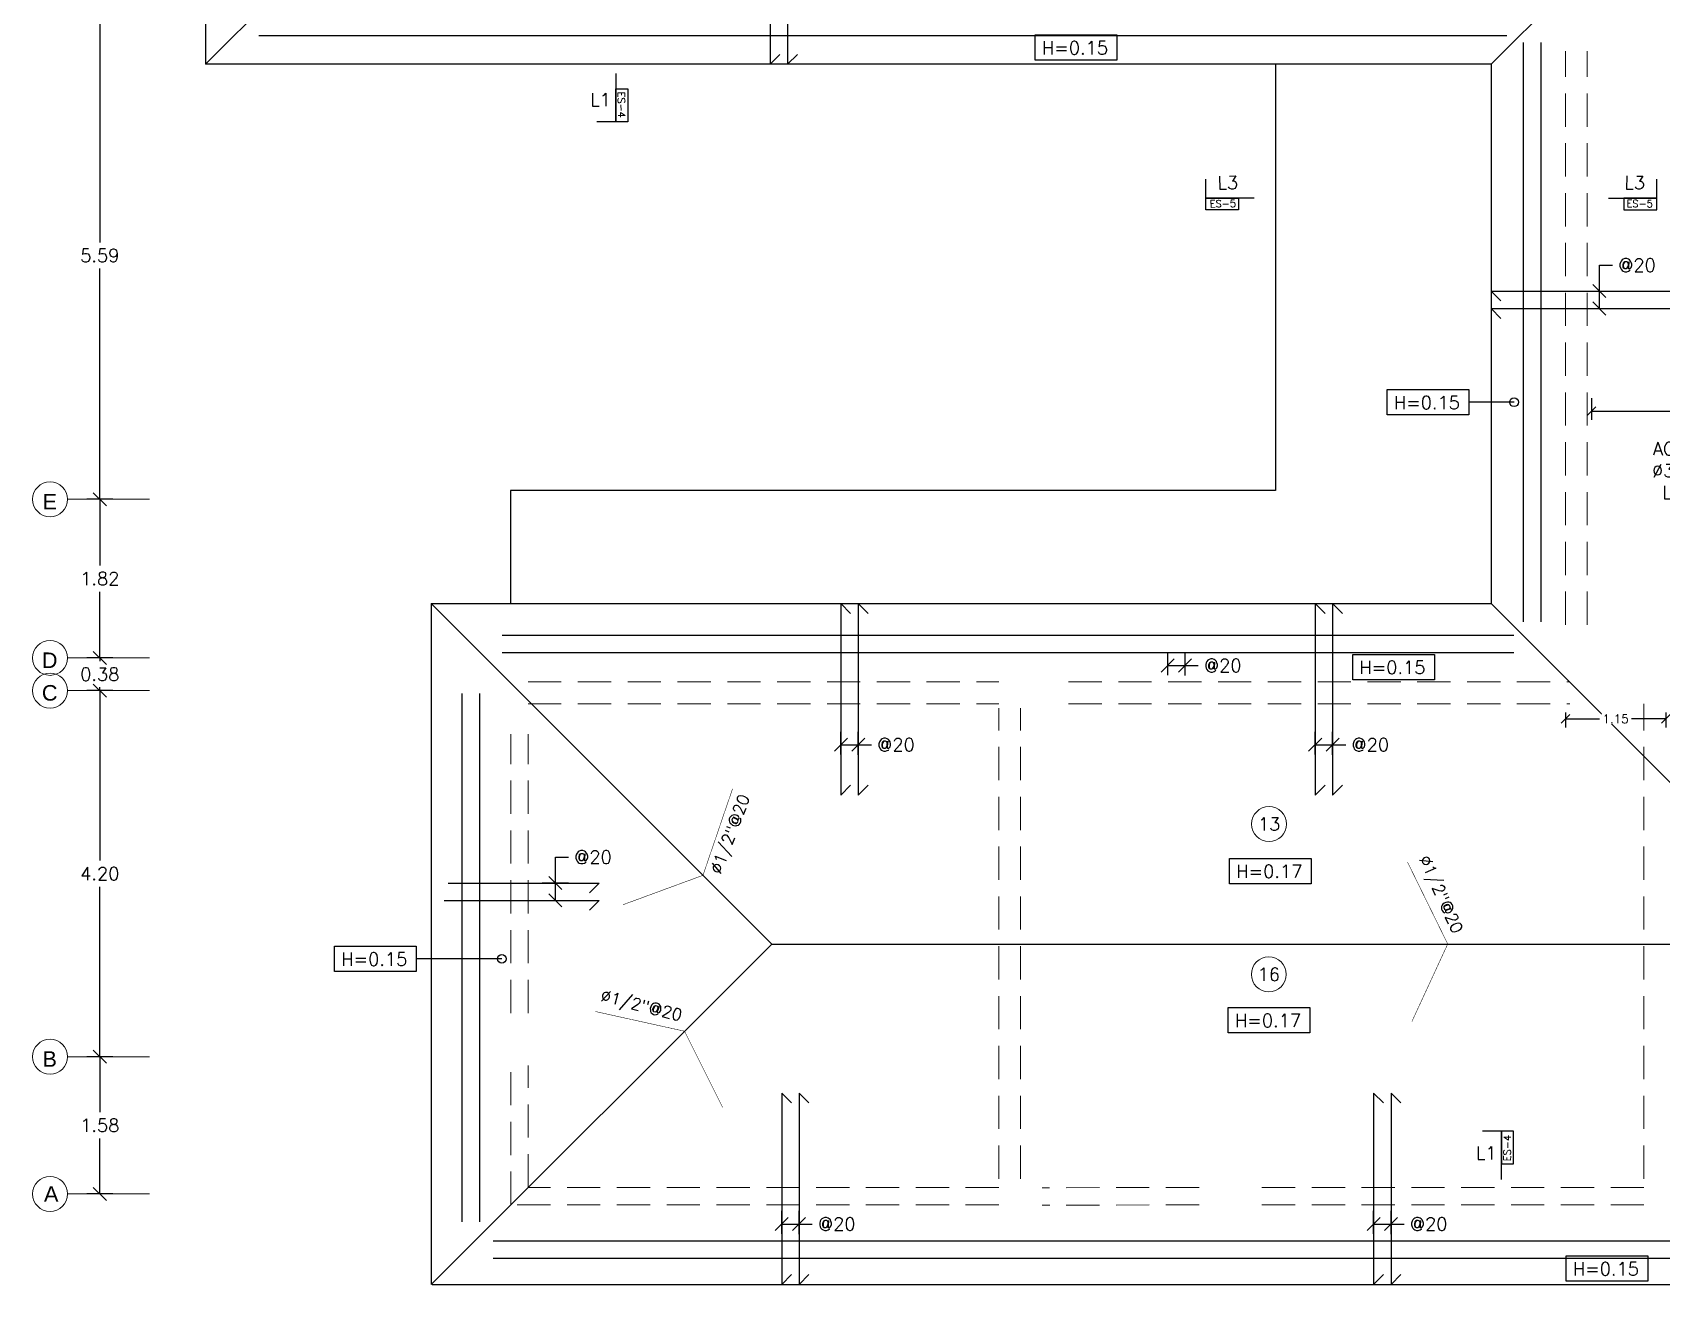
# Model space of a CAD drawing. Header units: metres. Extents: x -44 to 358, y -286 to 66.
# Drawn here: x 112.18 to 130.87, y -40.93 to -26.57 of the extents above; entities that cross this region are included whole.
import ezdxf
from ezdxf.enums import TextEntityAlignment as Align

# ---------------------------------------------------------------- set-up
doc = ezdxf.new("R2010")
doc.units = ezdxf.units.M
doc.header["$LTSCALE"] = 0.3
doc.header["$PDMODE"] = 3
doc.linetypes.add('Grid Line 1_2_', pattern=[22.225, 12.7, -3.175, 3.175, -3.175])
doc.linetypes.add('HIDDEN', pattern=[9.525, 6.35, -3.175])
for name, color, linetype, lineweight in [('0-S-GRID', 1, 'Continuous', 9), ('0-S-GRID-IDEN', 1, 'Continuous', 9), ('Columnas', 7, 'Continuous', 18), ('VIGAS', 1, 'HIDDEN', 15)]:
    doc.layers.add(name, color=color, linetype=linetype, lineweight=lineweight)
for name, color, linetype in [('ACERO', 5, 'Continuous'), ('BP', 3, 'Continuous'), ('DIMCOL', 4, 'Continuous'), ('DIMTEXTO', 4, 'Continuous'), ('REBAR', 5, 'Continuous'), ('TEXTOS', 4, 'Continuous')]:
    doc.layers.add(name, color=color, linetype=linetype)
doc.styles.add('Arial_2', font='arial.ttf', dxfattribs={"height": 0.2})
doc.styles.add('SMPLEX', font='simplex.shx')
doc.dimstyles.new('DIM-50', dxfattribs={"dimscale": 0.5, "dimtxt": 0.2, "dimasz": 0.2, "dimexe": 0.2, "dimexo": 0.2, "dimgap": 0.1, "dimtad": 0, "dimtih": 1, "dimtoh": 1, "dimzin": 0, "dimdsep": 46, "dimtxsty": 'SMPLEX', "dimblk1": 'OBLIQUE', "dimblk2": 'OBLIQUE', "dimsah": 1, "dimcen": 0.2, "dimclrd": 4, "dimclre": 4, "dimclrt": 4, "dimadec": 0, "dimazin": 0, "dimtfac": 1, "dimtmove": 0, "dimatfit": 3, "dimldrblk": 'OPEN30', "dimfxl": 0.3, "dimfxlon": 1, "dimtfill": 1, "dimtolj": 1, "dimtzin": 0, "dimarcsym": 0})
doc.dimstyles.new('DIM-75', dxfattribs={"dimscale": 0.75, "dimtxt": 0.2, "dimasz": 0.2, "dimexe": 0.2, "dimexo": 0.2, "dimgap": 0.1, "dimtad": 0, "dimtih": 1, "dimtoh": 1, "dimzin": 0, "dimdsep": 46, "dimtxsty": 'SMPLEX', "dimblk1": 'OBLIQUE', "dimblk2": 'OBLIQUE', "dimsah": 1, "dimcen": 0.2, "dimclrd": 4, "dimclre": 4, "dimclrt": 4, "dimadec": 0, "dimazin": 0, "dimtfac": 1, "dimtmove": 0, "dimatfit": 3, "dimldrblk": 'OBLIQUE', "dimfxl": 0.2, "dimfxlon": 1, "dimtfill": 1, "dimtolj": 1, "dimtzin": 0, "dimarcsym": 0})

# ---------------------------------------------------------------- blocks, each defined once
blk = doc.blocks.new('_OBLIQUE')
at = {"color": 0, "linetype": 'ByBlock'}
blk.add_line((-0.5, -0.5), (0.5, 0.5), dxfattribs=at)
blk = doc.blocks.new('*D1021')
at = {"layer": 'DEFPOINTS', "color": 0, "transparency": 16777216}
for p in [(112.955, -33.742), (113.268, -33.742), (113.268, -34.117)]:
    blk.add_point(p, dxfattribs=at)
at = {"layer": 'DIMTEXTO', "color": 4, "lineweight": -2, "transparency": 16777216}
for p, q in [((112.955, -33.742), (112.955, -33.592)), ((113.105, -33.742), (112.805, -33.742)), ((112.955, -33.742), (112.955, -33.779)), ((113.105, -34.117), (112.805, -34.117)), ((112.955, -34.117), (112.955, -34.079)), ((112.955, -34.117), (112.955, -34.267))]:
    blk.add_line(p, q, dxfattribs=at)
at = {"layer": 'DIMTEXTO', "color": 4, "lineweight": -2, "transparency": 16777216, "xscale": 0.15, "yscale": 0.15, "zscale": 0.15}
for p, rotation in [((112.955, -33.742), 270), ((112.955, -34.117), 90)]:
    blk.add_blockref('_OBLIQUE', p, dxfattribs=dict(at, rotation=rotation))
at = {"layer": 'DIMTEXTO', "color": 4, "transparency": 16777216, "insert": (112.955, -33.929), "char_height": 0.15, "attachment_point": 5, "style": 'SMPLEX', "bg_fill": 3, "box_fill_scale": 1.1, "bg_fill_color": 256, "bg_fill_true_color": 13158600, "bg_fill_transparency": 0}
blk.add_mtext('\\A1;0.38', dxfattribs=at)
blk = doc.blocks.new('*D1022')
at = {"layer": 'DEFPOINTS', "color": 0, "transparency": 16777216}
for p in [(113.268, -34.117), (112.955, -38.317), (113.268, -38.317)]:
    blk.add_point(p, dxfattribs=at)
at = {"layer": 'DIMTEXTO', "color": 4, "lineweight": -2, "transparency": 16777216}
for p, q in [((113.105, -34.117), (112.805, -34.117)), ((112.955, -34.117), (112.955, -36.067)), ((112.955, -38.317), (112.955, -36.367)), ((113.105, -38.317), (112.805, -38.317))]:
    blk.add_line(p, q, dxfattribs=at)
at = {"layer": 'DIMTEXTO', "color": 4, "lineweight": -2, "transparency": 16777216, "xscale": 0.15, "yscale": 0.15, "zscale": 0.15}
for p, rotation in [((112.955, -34.117), 90), ((112.955, -38.317), 270)]:
    blk.add_blockref('_OBLIQUE', p, dxfattribs=dict(at, rotation=rotation))
at = {"layer": 'DIMTEXTO', "color": 4, "transparency": 16777216, "insert": (112.955, -36.217), "char_height": 0.15, "attachment_point": 5, "style": 'SMPLEX', "bg_fill": 3, "box_fill_scale": 1.1, "bg_fill_color": 256, "bg_fill_true_color": 13158600, "bg_fill_transparency": 0}
blk.add_mtext('\\A1;4.20', dxfattribs=at)
blk = doc.blocks.new('*D1023')
at = {"layer": 'DEFPOINTS', "color": 0, "transparency": 16777216}
for p in [(113.268, -38.317), (112.955, -39.892), (113.268, -39.892)]:
    blk.add_point(p, dxfattribs=at)
at = {"layer": 'DIMTEXTO', "color": 4, "lineweight": -2, "transparency": 16777216}
for p, q in [((113.105, -38.317), (112.805, -38.317)), ((112.955, -38.317), (112.955, -38.954)), ((112.955, -39.892), (112.955, -39.254)), ((113.105, -39.892), (112.805, -39.892))]:
    blk.add_line(p, q, dxfattribs=at)
at = {"layer": 'DIMTEXTO', "color": 4, "lineweight": -2, "transparency": 16777216, "xscale": 0.15, "yscale": 0.15, "zscale": 0.15}
for p, rotation in [((112.955, -38.317), 90), ((112.955, -39.892), 270)]:
    blk.add_blockref('_OBLIQUE', p, dxfattribs=dict(at, rotation=rotation))
at = {"layer": 'DIMTEXTO', "color": 4, "transparency": 16777216, "insert": (112.955, -39.104), "char_height": 0.15, "attachment_point": 5, "style": 'SMPLEX', "bg_fill": 3, "box_fill_scale": 1.1, "bg_fill_color": 256, "bg_fill_true_color": 13158600, "bg_fill_transparency": 0}
blk.add_mtext('\\A1;1.58', dxfattribs=at)
blk = doc.blocks.new('*D1024')
at = {"layer": 'DEFPOINTS', "color": 0, "transparency": 16777216}
for p in [(112.955, -31.922), (113.268, -31.922), (113.268, -33.742)]:
    blk.add_point(p, dxfattribs=at)
at = {"layer": 'DIMTEXTO', "color": 4, "lineweight": -2, "transparency": 16777216}
for p, q in [((113.105, -31.922), (112.805, -31.922)), ((112.955, -31.922), (112.955, -32.682)), ((112.955, -33.742), (112.955, -32.982)), ((113.105, -33.742), (112.805, -33.742))]:
    blk.add_line(p, q, dxfattribs=at)
at = {"layer": 'DIMTEXTO', "color": 4, "lineweight": -2, "transparency": 16777216, "xscale": 0.15, "yscale": 0.15, "zscale": 0.15}
for p, rotation in [((112.955, -31.922), 90), ((112.955, -33.742), 270)]:
    blk.add_blockref('_OBLIQUE', p, dxfattribs=dict(at, rotation=rotation))
at = {"layer": 'DIMTEXTO', "color": 4, "transparency": 16777216, "insert": (112.955, -32.832), "char_height": 0.15, "attachment_point": 5, "style": 'SMPLEX', "bg_fill": 3, "box_fill_scale": 1.1, "bg_fill_color": 256, "bg_fill_true_color": 13158600, "bg_fill_transparency": 0}
blk.add_mtext('\\A1;1.82', dxfattribs=at)
blk = doc.blocks.new('*D1025')
at = {"layer": 'DEFPOINTS', "color": 0, "ltscale": 0.2, "transparency": 16777216}
for p in [(112.955, -26.328), (113.268, -26.328), (113.268, -31.922)]:
    blk.add_point(p, dxfattribs=at)
at = {"layer": 'DIMTEXTO', "color": 4, "lineweight": -2, "ltscale": 0.2, "transparency": 16777216}
for p, q in [((113.105, -26.328), (112.805, -26.328)), ((112.955, -26.328), (112.955, -28.975)), ((112.955, -31.922), (112.955, -29.275)), ((113.105, -31.922), (112.805, -31.922))]:
    blk.add_line(p, q, dxfattribs=at)
at = {"layer": 'DIMTEXTO', "color": 4, "lineweight": -2, "ltscale": 0.2, "transparency": 16777216, "xscale": 0.15, "yscale": 0.15, "zscale": 0.15}
for p, rotation in [((112.955, -26.328), 90), ((112.955, -31.922), 270)]:
    blk.add_blockref('_OBLIQUE', p, dxfattribs=dict(at, rotation=rotation))
at = {"layer": 'DIMTEXTO', "color": 4, "ltscale": 0.2, "transparency": 16777216, "insert": (112.955, -29.125), "char_height": 0.15, "attachment_point": 5, "style": 'SMPLEX', "bg_fill": 3, "box_fill_scale": 1.1, "bg_fill_color": 256, "bg_fill_true_color": 13158600, "bg_fill_transparency": 0}
blk.add_mtext('\\A1;5.59', dxfattribs=at)
blk = doc.blocks.new('*D1010')
at = {"layer": 'DEFPOINTS', "color": 0, "transparency": 16777216}
for p in [(125.205, -33.829), (125.205, -34.091), (125.405, -34.095)]:
    blk.add_point(p, dxfattribs=at)
at = {"layer": 'DIMTEXTO', "color": 4, "lineweight": -2, "transparency": 16777216}
for p, q in [((125.205, -33.941), (125.205, -33.679)), ((125.405, -33.945), (125.405, -33.679)), ((125.205, -33.829), (125.405, -33.829)), ((125.405, -33.829), (125.555, -33.829))]:
    blk.add_line(p, q, dxfattribs=at)
at = {"layer": 'DIMTEXTO', "color": 4, "lineweight": -2, "transparency": 16777216, "xscale": 0.15, "yscale": 0.15, "zscale": 0.15, "rotation": 180}
blk.add_blockref('_OBLIQUE', (125.205, -33.829), dxfattribs=at)
at = {"layer": 'DIMTEXTO', "color": 4, "lineweight": -2, "transparency": 16777216, "xscale": 0.15, "yscale": 0.15, "zscale": 0.15}
blk.add_blockref('_OBLIQUE', (125.405, -33.829), dxfattribs=at)
at = {"layer": 'DIMTEXTO', "color": 4, "transparency": 16777216, "insert": (125.837, -33.829), "char_height": 0.15, "attachment_point": 5, "style": 'SMPLEX', "bg_fill": 3, "box_fill_scale": 1.1, "bg_fill_color": 256, "bg_fill_true_color": 13158600, "bg_fill_transparency": 0}
blk.add_mtext('\\A1;@20', dxfattribs=at)
blk = doc.blocks.new('*D1011')
at = {"layer": 'DEFPOINTS', "color": 0, "transparency": 16777216}
for p in [(126.897, -34.738), (126.897, -35), (127.097, -35.004)]:
    blk.add_point(p, dxfattribs=at)
at = {"layer": 'DIMTEXTO', "color": 4, "lineweight": -2, "transparency": 16777216}
for p, q in [((126.897, -34.85), (126.897, -34.588)), ((126.897, -34.738), (127.097, -34.738)), ((127.097, -34.854), (127.097, -34.588)), ((127.097, -34.738), (127.247, -34.738))]:
    blk.add_line(p, q, dxfattribs=at)
at = {"layer": 'DIMTEXTO', "color": 4, "lineweight": -2, "transparency": 16777216, "xscale": 0.15, "yscale": 0.15, "zscale": 0.15, "rotation": 180}
blk.add_blockref('_OBLIQUE', (126.897, -34.738), dxfattribs=at)
at = {"layer": 'DIMTEXTO', "color": 4, "lineweight": -2, "transparency": 16777216, "xscale": 0.15, "yscale": 0.15, "zscale": 0.15}
blk.add_blockref('_OBLIQUE', (127.097, -34.738), dxfattribs=at)
at = {"layer": 'DIMTEXTO', "color": 4, "transparency": 16777216, "insert": (127.529, -34.738), "char_height": 0.15, "attachment_point": 5, "style": 'SMPLEX', "bg_fill": 3, "box_fill_scale": 1.1, "bg_fill_color": 256, "bg_fill_true_color": 13158600, "bg_fill_transparency": 0}
blk.add_mtext('\\A1;@20', dxfattribs=at)
blk = doc.blocks.new('*D1050')
at = {"layer": 'DEFPOINTS', "color": 0, "transparency": 16777216}
for p in [(117.079, -36.324), (118.181, -36.324), (117.079, -36.524)]:
    blk.add_point(p, dxfattribs=at)
at = {"layer": 'DIMTEXTO', "color": 4, "lineweight": -2, "transparency": 16777216}
for p, q in [((118.181, -36.324), (118.181, -36.027)), ((118.181, -36.027), (118.331, -36.027)), ((118.031, -36.324), (118.331, -36.324)), ((118.181, -36.524), (118.181, -36.324)), ((118.031, -36.524), (118.331, -36.524))]:
    blk.add_line(p, q, dxfattribs=at)
at = {"layer": 'DIMTEXTO', "color": 4, "lineweight": -2, "transparency": 16777216, "xscale": 0.15, "yscale": 0.15, "zscale": 0.15}
for p, rotation in [((118.181, -36.324), 90), ((118.181, -36.524), 270)]:
    blk.add_blockref('_OBLIQUE', p, dxfattribs=dict(at, rotation=rotation))
at = {"layer": 'DIMTEXTO', "color": 4, "transparency": 16777216, "insert": (118.613, -36.027), "char_height": 0.15, "attachment_point": 5, "style": 'SMPLEX', "bg_fill": 3, "box_fill_scale": 1.1, "bg_fill_color": 256, "bg_fill_true_color": 13158600, "bg_fill_transparency": 0}
blk.add_mtext('\\A1;@20', dxfattribs=at)
blk = doc.blocks.new('*D1051')
at = {"layer": 'DEFPOINTS', "color": 0, "transparency": 16777216}
for p in [(129.237, -29.533), (130.157, -29.533), (129.237, -29.733)]:
    blk.add_point(p, dxfattribs=at)
at = {"layer": 'DIMTEXTO', "color": 4, "lineweight": -2, "transparency": 16777216}
for p, q in [((130.157, -29.533), (130.157, -29.236)), ((130.157, -29.236), (130.307, -29.236)), ((130.007, -29.533), (130.307, -29.533)), ((130.157, -29.733), (130.157, -29.533)), ((130.007, -29.733), (130.307, -29.733))]:
    blk.add_line(p, q, dxfattribs=at)
at = {"layer": 'DIMTEXTO', "color": 4, "lineweight": -2, "transparency": 16777216, "xscale": 0.15, "yscale": 0.15, "zscale": 0.15}
for p, rotation in [((130.157, -29.533), 90), ((130.157, -29.733), 270)]:
    blk.add_blockref('_OBLIQUE', p, dxfattribs=dict(at, rotation=rotation))
at = {"layer": 'DIMTEXTO', "color": 4, "transparency": 16777216, "insert": (130.589, -29.236), "char_height": 0.15, "attachment_point": 5, "style": 'SMPLEX', "bg_fill": 3, "box_fill_scale": 1.1, "bg_fill_color": 256, "bg_fill_true_color": 13158600, "bg_fill_transparency": 0}
blk.add_mtext('\\A1;@20', dxfattribs=at)
blk = doc.blocks.new('*D1053')
at = {"layer": 'DEFPOINTS', "color": 0, "transparency": 16777216}
for p in [(127.567, -40.237), (127.567, -40.498), (127.767, -40.502)]:
    blk.add_point(p, dxfattribs=at)
at = {"layer": 'DIMTEXTO', "color": 4, "lineweight": -2, "transparency": 16777216}
for p, q in [((127.567, -40.348), (127.567, -40.087)), ((127.767, -40.352), (127.767, -40.087)), ((127.567, -40.237), (127.767, -40.237)), ((127.767, -40.237), (127.917, -40.237))]:
    blk.add_line(p, q, dxfattribs=at)
at = {"layer": 'DIMTEXTO', "color": 4, "lineweight": -2, "transparency": 16777216, "xscale": 0.15, "yscale": 0.15, "zscale": 0.15, "rotation": 180}
blk.add_blockref('_OBLIQUE', (127.567, -40.237), dxfattribs=at)
at = {"layer": 'DIMTEXTO', "color": 4, "lineweight": -2, "transparency": 16777216, "xscale": 0.15, "yscale": 0.15, "zscale": 0.15}
blk.add_blockref('_OBLIQUE', (127.767, -40.237), dxfattribs=at)
at = {"layer": 'DIMTEXTO', "color": 4, "transparency": 16777216, "insert": (128.199, -40.237), "char_height": 0.15, "attachment_point": 5, "style": 'SMPLEX', "bg_fill": 3, "box_fill_scale": 1.1, "bg_fill_color": 256, "bg_fill_true_color": 13158600, "bg_fill_transparency": 0}
blk.add_mtext('\\A1;@20', dxfattribs=at)
blk = doc.blocks.new('*D1056')
at = {"layer": 'DEFPOINTS', "color": 0, "ltscale": 0.2, "transparency": 16777216}
for p in [(129.768, -34.267), (130.918, -34.267), (130.918, -34.441)]:
    blk.add_point(p, dxfattribs=at)
at = {"layer": 'DIMTEXTO', "color": 4, "lineweight": -2, "ltscale": 0.2, "transparency": 16777216}
for p, q in [((129.768, -34.367), (129.768, -34.541)), ((130.918, -34.367), (130.918, -34.541)), ((129.768, -34.441), (130.16, -34.441)), ((130.918, -34.441), (130.526, -34.441))]:
    blk.add_line(p, q, dxfattribs=at)
at = {"layer": 'DIMTEXTO', "color": 4, "lineweight": -2, "ltscale": 0.2, "transparency": 16777216, "xscale": 0.1, "yscale": 0.1, "zscale": 0.1, "rotation": 180}
blk.add_blockref('_OBLIQUE', (129.768, -34.441), dxfattribs=at)
at = {"layer": 'DIMTEXTO', "color": 4, "lineweight": -2, "ltscale": 0.2, "transparency": 16777216, "xscale": 0.1, "yscale": 0.1, "zscale": 0.1}
blk.add_blockref('_OBLIQUE', (130.918, -34.441), dxfattribs=at)
at = {"layer": 'DIMTEXTO', "color": 4, "ltscale": 0.2, "transparency": 16777216, "insert": (130.343, -34.441), "char_height": 0.1, "attachment_point": 5, "style": 'SMPLEX', "bg_fill": 3, "box_fill_scale": 1.1, "bg_fill_color": 256, "bg_fill_true_color": 13158600, "bg_fill_transparency": 0}
blk.add_mtext('\\A1;1.15', dxfattribs=at)
blk = doc.blocks.new('_Open30')
at = {"color": 0, "lineweight": -2}
for p, q in [((-1, 0.27), (0, 0)), ((0, 0), (-1, -0.27)), ((0, 0), (-1, 0))]:
    blk.add_line(p, q, dxfattribs=at)
blk = doc.blocks.new('*D1061')
at = {"layer": 'DEFPOINTS', "color": 0, "ltscale": 0.2, "transparency": 16777216}
for p in [(130.068, -30.59), (133.834, -30.59), (133.834, -30.912)]:
    blk.add_point(p, dxfattribs=at)
at = {"layer": 'DIMTEXTO', "color": 4, "lineweight": -2, "ltscale": 0.2, "transparency": 16777216}
for p, q in [((130.068, -30.762), (130.068, -31.012)), ((133.834, -30.762), (133.834, -31.012)), ((130.068, -30.912), (131.748, -30.912)), ((133.834, -30.912), (132.153, -30.912))]:
    blk.add_line(p, q, dxfattribs=at)
at = {"layer": 'DIMTEXTO', "color": 4, "lineweight": -2, "ltscale": 0.2, "transparency": 16777216, "xscale": 0.1, "yscale": 0.1, "zscale": 0.1, "rotation": 180}
blk.add_blockref('_OBLIQUE', (130.068, -30.912), dxfattribs=at)
at = {"layer": 'DIMTEXTO', "color": 4, "lineweight": -2, "ltscale": 0.2, "transparency": 16777216, "xscale": 0.1, "yscale": 0.1, "zscale": 0.1}
blk.add_blockref('_OBLIQUE', (133.834, -30.912), dxfattribs=at)
at = {"layer": 'DIMTEXTO', "color": 4, "ltscale": 0.2, "transparency": 16777216, "insert": (131.951, -30.912), "char_height": 0.1, "attachment_point": 5, "style": 'SMPLEX', "bg_fill": 3, "box_fill_scale": 1.1, "bg_fill_color": 256, "bg_fill_true_color": 13158600, "bg_fill_transparency": 0}
blk.add_mtext('\\A1;3.77', dxfattribs=at)
blk = doc.blocks.new('*D2166')
at = {"layer": 'DEFPOINTS', "color": 0, "transparency": 16777216}
for p in [(120.777, -40.237), (120.777, -40.498), (120.977, -40.502)]:
    blk.add_point(p, dxfattribs=at)
at = {"layer": 'DIMTEXTO', "color": 4, "lineweight": -2, "transparency": 16777216}
for p, q in [((120.777, -40.348), (120.777, -40.087)), ((120.977, -40.352), (120.977, -40.087)), ((120.777, -40.237), (120.977, -40.237)), ((120.977, -40.237), (121.127, -40.237))]:
    blk.add_line(p, q, dxfattribs=at)
at = {"layer": 'DIMTEXTO', "color": 4, "lineweight": -2, "transparency": 16777216, "xscale": 0.15, "yscale": 0.15, "zscale": 0.15, "rotation": 180}
blk.add_blockref('_OBLIQUE', (120.777, -40.237), dxfattribs=at)
at = {"layer": 'DIMTEXTO', "color": 4, "lineweight": -2, "transparency": 16777216, "xscale": 0.15, "yscale": 0.15, "zscale": 0.15}
blk.add_blockref('_OBLIQUE', (120.977, -40.237), dxfattribs=at)
at = {"layer": 'DIMTEXTO', "color": 4, "transparency": 16777216, "insert": (121.409, -40.237), "char_height": 0.15, "attachment_point": 5, "style": 'SMPLEX', "bg_fill": 3, "box_fill_scale": 1.1, "bg_fill_color": 256, "bg_fill_true_color": 13158600, "bg_fill_transparency": 0}
blk.add_mtext('\\A1;@20', dxfattribs=at)
blk = doc.blocks.new('*D2167')
at = {"layer": 'DEFPOINTS', "color": 0, "transparency": 16777216}
for p in [(121.456, -34.738), (121.456, -35), (121.656, -35.004)]:
    blk.add_point(p, dxfattribs=at)
at = {"layer": 'DIMTEXTO', "color": 4, "lineweight": -2, "transparency": 16777216}
for p, q in [((121.456, -34.85), (121.456, -34.588)), ((121.456, -34.738), (121.656, -34.738)), ((121.656, -34.854), (121.656, -34.588)), ((121.656, -34.738), (121.806, -34.738))]:
    blk.add_line(p, q, dxfattribs=at)
at = {"layer": 'DIMTEXTO', "color": 4, "lineweight": -2, "transparency": 16777216, "xscale": 0.15, "yscale": 0.15, "zscale": 0.15, "rotation": 180}
blk.add_blockref('_OBLIQUE', (121.456, -34.738), dxfattribs=at)
at = {"layer": 'DIMTEXTO', "color": 4, "lineweight": -2, "transparency": 16777216, "xscale": 0.15, "yscale": 0.15, "zscale": 0.15}
blk.add_blockref('_OBLIQUE', (121.656, -34.738), dxfattribs=at)
at = {"layer": 'DIMTEXTO', "color": 4, "transparency": 16777216, "insert": (122.088, -34.738), "char_height": 0.15, "attachment_point": 5, "style": 'SMPLEX', "bg_fill": 3, "box_fill_scale": 1.1, "bg_fill_color": 256, "bg_fill_true_color": 13158600, "bg_fill_transparency": 0}
blk.add_mtext('\\A1;@20', dxfattribs=at)

msp = doc.modelspace()

# ---------------------------------------------------------------- linework, layer by layer
at = {"layer": '0-S-GRID-IDEN'}
for centre, radius in [((112.3836726, -31.9222797), 0.2), ((112.3836726, -33.7418185), 0.2), ((112.3836726, -34.1168185), 0.2), ((126.368016, -35.6477442), 0.20025), ((126.3647823, -37.3721021), 0.20025), ((112.3836726, -38.3168185), 0.2), ((112.3836726, -39.8918192), 0.2)]:
    msp.add_circle(centre, radius, dxfattribs=at)
at = {"layer": 'ACERO'}
msp.add_line((129.0958192, -26.605882), (114.7801602, -26.605882), dxfattribs=at)
at = {"layer": 'ACERO', "ltscale": 0.2}
for p, q in [((129.2884742, -33.3278049), (129.2884742, -26.6804582)), ((129.4884742, -33.3278049), (129.4884742, -26.6804582)), ((141.559553, -40.4328864), (117.4686336, -40.4328864)), ((141.559553, -40.6328864), (117.4686336, -40.6328864))]:
    msp.add_line(p, q, dxfattribs=at)
at = {"layer": 'ACERO'}
for points in [[(120.7568828, -24.7284811), (120.6443827, -24.6159811), (120.6443827, -26.929871), (120.7568827, -26.8173709)], [(120.9568827, -24.728481), (120.8443827, -24.615981), (120.8443827, -26.9298709), (120.9568826, -26.8173708)], [(129.0272555, -29.6457641), (128.9147555, -29.533264), (131.264774, -29.533264), (131.152274, -29.645764)], [(129.0272554, -29.8457641), (128.9147555, -29.733264), (131.2647739, -29.733264), (131.1522739, -29.845764)], [(121.568178, -33.2314487), (121.455678, -33.1189487), (121.455678, -35.3146217), (121.5681779, -35.2021217)], [(121.768178, -33.2314486), (121.655678, -33.1189486), (121.655678, -35.3146216), (121.7681779, -35.2021216)], [(127.0095377, -33.2314487), (126.8970376, -33.1189487), (126.8970376, -35.3146217), (127.0095376, -35.2021217)], [(127.2095377, -33.2314486), (127.0970376, -33.1189486), (127.0970376, -35.3146216), (127.2095376, -35.2021216)], [(116.869616, -36.4367961), (116.7571161, -36.3242961), (118.6829921, -36.3242961), (118.570492, -36.436796)], [(116.869616, -36.6367961), (116.757116, -36.5242961), (118.682992, -36.5242961), (118.5704919, -36.636796)], [(120.8892509, -38.846698), (120.7767508, -38.734198), (120.7767508, -40.9298711), (120.8892508, -40.817371)], [(121.0892509, -38.8466979), (120.9767508, -38.7341979), (120.9767508, -40.929871), (121.0892508, -40.8173709)], [(127.6795484, -38.846698), (127.5670483, -38.734198), (127.5670483, -40.9298711), (127.6795483, -40.817371)], [(127.8795483, -38.8466979), (127.7670483, -38.7341979), (127.7670483, -40.929871), (127.8795482, -40.8173709)]]:
    msp.add_lwpolyline(points, dxfattribs=at)
at = {"layer": 'BP', "ltscale": 0.2}
for p, q in [((114.1680159, -19.129871), (114.1680159, -26.929871)), ((114.168016, -26.929871), (118.068016, -23.029871)), ((128.9147555, -26.929871), (132.8180161, -23.029871)), ((128.9147555, -26.929871), (114.1680159, -26.929871)), ((128.9147555, -26.929871), (128.9147555, -33.1189486)), ((128.9147555, -33.1189486), (132.8202167, -37.0244098)), ((116.7680161, -40.929871), (142.2180161, -40.929871))]:
    msp.add_line(p, q, dxfattribs=at)
at = {"layer": 'DIMTEXTO', "color": 4}
for points in [[(123.6852352, -26.5934131), (124.6219906, -26.5934131), (124.6219906, -26.8846399), (123.6852352, -26.8846399)], [(127.7223335, -30.6632391), (128.6590889, -30.6632391), (128.6590889, -30.954466), (127.7223335, -30.954466)], [(127.3272266, -33.7016687), (128.263982, -33.7016687), (128.263982, -33.9928956), (127.3272266, -33.9928956)], [(125.9143262, -36.0412103), (126.8510816, -36.0412103), (126.8510816, -36.3324372), (125.9143262, -36.3324372)], [(125.8998229, -37.7529817), (126.8365783, -37.7529817), (126.8365783, -38.0442085), (125.8998229, -38.0442085)], [(129.7754657, -40.6024661), (130.7122211, -40.6024661), (130.7122212, -40.8936929), (129.7754657, -40.8936929)]]:
    msp.add_lwpolyline(points, close=True, dxfattribs=at)
at = {"layer": 'REBAR', "color": 6, "const_width": 0.00576}
for points in [[(118.9557036, -36.573805), (119.8741383, -36.23597), (120.2132303, -35.2431937)], [(128.0066707, -37.9127266), (128.4172166, -37.0244098), (127.954992, -36.0826367)], [(120.1001218, -38.8999234), (119.662218, -38.0247691), (118.637883, -37.7982167)]]:
    msp.add_lwpolyline(points, dxfattribs=at)
at = {"layer": 'TEXTOS', "color": 5, "linetype": 'Continuous', "ltscale": 0.01}
for p, q in [((118.8745626, -27.0353271), (118.8745631, -27.5895291)), ((130.2602719, -28.465159), (130.8144738, -28.4651595)), ((129.034961, -39.724784), (129.0349615, -39.170582))]:
    msp.add_line(p, q, dxfattribs=at)
at = {"layer": 'TEXTOS', "color": 6, "linetype": 'Continuous', "ltscale": 0.01}
for p, q in [((119.0105993, -27.5895292), (118.657108, -27.5895289)), ((130.8144739, -28.6011957), (130.8144736, -28.2477045)), ((129.1709977, -39.1705819), (128.8175064, -39.1705822))]:
    msp.add_line(p, q, dxfattribs=at)
at = {"layer": 'TEXTOS', "color": 8, "linetype": 'Continuous', "ltscale": 0.01}
for points in [[(119.0105966, -27.5895289), (118.8745626, -27.5895291), (118.8745623, -27.2135254), (119.0105963, -27.2135253)], [(130.8144737, -28.6011931), (130.8144738, -28.4651591), (130.4384702, -28.4651588), (130.4384701, -28.6011928)], [(129.170995, -39.1705821), (129.034961, -39.170582), (129.0349607, -39.5465856), (129.1709947, -39.5465858)]]:
    msp.add_lwpolyline(points, close=True, dxfattribs=at)
at = {"layer": 'VIGAS', "ltscale": 0.2}
for p, q in [((129.7678989, -33.3622409), (129.7678989, -26.7822412)), ((130.0178989, -33.3622409), (130.0178989, -26.7822412)), ((124.068016, -34.0168185), (129.818016, -34.0168185)), ((123.268016, -39.7168185), (123.268016, -34.3168185)), ((123.518016, -39.7168185), (123.518016, -34.3168185)), ((124.068016, -34.2668185), (129.818016, -34.2668185)), ((130.668016, -39.7168185), (130.668016, -34.2668185)), ((125.565318, -39.816819), (123.7653273, -39.820924)), ((130.668016, -39.8168185), (126.1657741, -39.8168185)), ((125.5657741, -40.0168185), (123.7657835, -40.0209235)), ((130.668016, -40.0168185), (126.1657741, -40.0168185))]:
    msp.add_line(p, q, dxfattribs=at)

# ---------------------------------------------------------------- texts
at = {"layer": 'DIMTEXTO', "style": 'SMPLEX'}
for s, p in [('13', (126.368016, -35.6477442)), ('16', (126.3647823, -37.3721021))]:
    msp.add_text(s, height=0.15, dxfattribs=at).set_placement(p, align=Align.MIDDLE_CENTER)
at = {"layer": 'DIMTEXTO', "color": 4, "insert": (131.5937516, -31.5924985), "char_height": 0.15, "attachment_point": 5, "rotation": 0.00000001, "style": 'SMPLEX', "bg_fill": 3, "box_fill_scale": 1.1, "bg_fill_color": 256, "bg_fill_true_color": 13158600, "bg_fill_transparency": 0}
msp.add_mtext('\\A1;ACERO INFERIOR\\P%%C3/8"@15 PARA\\PLOSA 10 Y 11', dxfattribs=at)
at = {"layer": 'DIMTEXTO', "char_height": 0.1785937, "width": 0.168354375, "attachment_point": 5, "style": 'Arial_2'}
for s, insert in [('E', (112.3799883, -31.9492074)), ('D', (112.3799883, -33.7687463)), ('C', (112.3799883, -34.1437463)), ('B', (112.3799883, -38.3437463)), ('A', (112.3971165, -39.8918192))]:
    msp.add_mtext(s, dxfattribs=dict(at, insert=insert))
at = {"layer": 'TEXTOS', "color": 4, "ltscale": 0.5, "char_height": 0.08249794, "attachment_point": 5, "style": 'SMPLEX'}
for s, insert, rotation in [('ES-4', (118.939023, -27.3940264), 270.7773585), ('ES-5', (130.6189711, -28.5296194), 359.2226415), ('ES-4', (129.0994214, -39.3660847), 89.2226415)]:
    msp.add_mtext(s, dxfattribs=dict(at, insert=insert, rotation=rotation))

# ---------------------------------------------------------------- dimensions: what is measured, and where the dimension line sits
at = {"layer": 'DIMTEXTO'}
dim = msp.add_linear_dim(base=(112.9545814097, -33.7418185094), p1=(113.267914772, -34.1168185094), p2=(113.267914772, -33.7418185094), angle=90, dimstyle='DIM-75', dxfattribs=at)
dim.commit()
dim.dimension.update_dxf_attribs({"geometry": '*D1021', "text_midpoint": (112.9545814097, -33.9293185094)})

# ---------------------------------------------------------------- leaders
at = {"layer": 'DIMTEXTO', "ltscale": 0.2}
msp.add_leader([(129.1778838, -30.8088525), (128.6590889, -30.8088525)], dimstyle='DIM-50', override={"dimldrblk": 'DotBlank'}, dxfattribs=at)

# ---------------------------------------------------------------- wipeouts: each hides what was drawn before it
msp.add_wipeout([(122.4129687, -27.6445934), (127.6144759, -27.7017116), (127.5382638, -32.5757902), (122.4510753, -32.4234754)])
for points in [[(113.1775614, -27.8769679), (113.9285826, -27.8749282), (113.930623, -28.5830222), (113.1859405, -28.5725449)], [(113.1775614, -31.5769679), (113.9285826, -31.5749282), (113.930623, -32.2830222), (113.1859405, -32.2725449)]]:
    msp.add_wipeout(points).dxf.layer = 'Columnas'

# ---------------------------------------------------------------- next in the draw order: linework, layer by layer
at = {"layer": 'TEXTOS', "color": 6, "linetype": 'Continuous', "ltscale": 0.01}
msp.add_line((125.6420702, -28.6011957), (125.6420705, -28.2477045), dxfattribs=at)
at = {"layer": 'TEXTOS', "color": 5, "linetype": 'Continuous', "ltscale": 0.01}
msp.add_line((126.1962722, -28.465159), (125.6420703, -28.4651595), dxfattribs=at)
at = {"layer": 'TEXTOS', "color": 8, "linetype": 'Continuous', "ltscale": 0.01}
msp.add_lwpolyline([(125.6420704, -28.6011931), (125.6420703, -28.4651591), (126.0180739, -28.4651588), (126.018074, -28.6011928)], close=True, dxfattribs=at)

# ---------------------------------------------------------------- next in the draw order: texts
at = {"layer": 'DIMCOL', "color": 4, "char_height": 0.135, "attachment_point": 5, "style": 'SMPLEX', "bg_fill": 3, "box_fill_scale": 1.1, "bg_fill_color": 256, "bg_fill_true_color": 13158600, "bg_fill_transparency": 0}
for insert, rotation in [((120.2038404, -35.7703753), 69.29318586), ((128.321126, -36.4620501), 294.29318586), ((119.1628373, -37.7489054), 345.67991095)]:
    msp.add_mtext('\\A1;∅1/2"@20', dxfattribs=dict(at, insert=insert, rotation=rotation))
at = {"layer": 'DIMTEXTO', "color": 4, "char_height": 0.15, "attachment_point": 5, "rotation": 0.00000001, "style": 'SMPLEX', "bg_fill": 3, "box_fill_scale": 1.1, "bg_fill_color": 256, "bg_fill_true_color": 13158600, "bg_fill_transparency": 0}
for s, insert in [('\\A1;H=0.15', (124.1413527, -26.7421664)), ('\\A1;H=0.15', (128.1784509, -30.8119924)), ('\\A1;H=0.17', (126.3704436, -36.1899636)), ('\\A1;H=0.17', (126.3559403, -37.901735)), ('\\A1;H=0.15', (130.2315832, -40.7512194))]:
    msp.add_mtext(s, dxfattribs=dict(at, insert=insert))
at = {"layer": 'DIMTEXTO', "color": 4, "lineweight": -3, "insert": (130.5626351, -28.2887209), "char_height": 0.14999625, "attachment_point": 5, "rotation": 359.2226415, "style": 'SMPLEX', "bg_fill": 3, "box_fill_scale": 1.1, "bg_fill_color": 256, "bg_fill_true_color": 13158600, "bg_fill_transparency": 0}
msp.add_mtext('L3', dxfattribs=at)
at = {"layer": 'DIMTEXTO', "color": 4, "lineweight": -3, "insert": (128.8585229, -39.4224207), "char_height": 0.14999625, "attachment_point": 5, "style": 'SMPLEX', "bg_fill": 3, "box_fill_scale": 1.1, "bg_fill_color": 256, "bg_fill_true_color": 13158600, "bg_fill_transparency": 0}
msp.add_mtext('L1', dxfattribs=at)
at = {"layer": 'TEXTOS', "color": 4, "ltscale": 0.5, "insert": (125.837573, -28.5296194), "char_height": 0.08249794, "attachment_point": 5, "rotation": 0.7773585, "style": 'SMPLEX'}
msp.add_mtext('ES-5', dxfattribs=at)

# ---------------------------------------------------------------- next in the draw order: dimensions: what is measured, and where the dimension line sits
at = {"layer": 'DIMTEXTO'}
for base, p1, p2, angle, picture, middle in [((130.1569753, -29.5332641), (129.2368729, -29.7332641), (129.2368728, -29.5332641), 270.00002573, '*D1051', (130.5891181, -29.2355486)), ((121.455678, -34.7383612), (121.655678, -35.0041278), (121.455678, -35.0000687), 359.99997427, '*D2167', (122.0878209, -34.7383612)), ((126.8970376, -34.7383612), (127.0970376, -35.0041278), (126.8970376, -35.0000687), 359.99997427, '*D1011', (127.5291805, -34.7383612)), ((127.5670483, -40.2365791), (127.7670483, -40.5023457), (127.5670483, -40.4982866), 359.99997427, '*D1053', (128.1991912, -40.2365791))]:
    dim = msp.add_linear_dim(base=base, p1=p1, p2=p2, angle=angle, text='@20', dimstyle='DIM-75', dxfattribs=at)
    dim.commit()
    dim.dimension.update_dxf_attribs({"geometry": picture, "text_midpoint": middle, "dimtype": 160})
at = {"layer": 'DIMTEXTO', "ltscale": 0.2}
for base, p1, p2, picture, middle in [((133.8340161, -30.9119927), (130.0675311, -30.589891), (133.8340161, -30.589891), '*D1061', (131.9507736, -30.9119927)), ((130.918016, -34.4408125), (129.7678989, -34.2668185), (130.918016, -34.2668186), '*D1056', (130.3429574, -34.4408125))]:
    dim = msp.add_linear_dim(base=base, p1=p1, p2=p2, dimstyle='DIM-50', dxfattribs=at)
    dim.commit()
    dim.dimension.update_dxf_attribs({"geometry": picture, "text_midpoint": middle})
at = {"layer": 'DIMTEXTO'}
for base, p1, p2, picture, middle in [((112.9545814, -31.9222797), (113.2679148, -33.7418185), (113.2679148, -31.9222797), '*D1024', (112.9545814, -32.8320491)), ((112.9545814, -38.3168185), (113.2679148, -34.1168185), (113.2679148, -38.3168185), '*D1022', (112.9545814, -36.2168185))]:
    dim = msp.add_linear_dim(base=base, p1=p1, p2=p2, angle=90, dimstyle='DIM-75', dxfattribs=at)
    dim.commit()
    dim.dimension.update_dxf_attribs({"geometry": picture, "text_midpoint": middle})

# ---------------------------------------------------------------- next in the draw order: wipeouts: each hides what was drawn before it
msp.add_wipeout([(114.4596698, -30.6162198), (118.2964705, -30.5960474), (116.0244532, -40.2652802), (114.48045, -40.2859358)])

# ---------------------------------------------------------------- next in the draw order: linework, layer by layer
at = {"layer": '0-S-GRID', "linetype": 'Grid Line 1_2_'}
for p, q in [((112.5836726, -33.7418185), (113.5236726, -33.7418185)), ((112.5836726, -33.7418185), (113.5236726, -33.7418185)), ((112.5836726, -34.1168185), (113.5236726, -34.1168185)), ((112.5836726, -34.1168185), (113.5236726, -34.1168185))]:
    msp.add_line(p, q, dxfattribs=at)
at = {"layer": 'ACERO'}
for p, q in [((129.1756163, -33.4831644), (117.5710786, -33.4831644)), ((129.1756163, -33.6831644), (117.5710786, -33.6831644))]:
    msp.add_line(p, q, dxfattribs=at)
at = {"layer": 'ACERO', "ltscale": 0.2}
for p, q in [((117.1126347, -40.2134451), (117.1126347, -34.1508736)), ((117.3126347, -40.2134451), (117.3126347, -34.1508736))]:
    msp.add_line(p, q, dxfattribs=at)
at = {"layer": 'BP', "ltscale": 0.2}
for p, q in [((116.7571161, -33.1189486), (116.7571161, -40.929871)), ((116.7571161, -33.1189486), (128.9147555, -33.1189486)), ((116.7571161, -33.1189486), (120.6625773, -37.0244098)), ((116.7571161, -40.929871), (120.6625773, -37.0244098)), ((120.6625773, -37.0244098), (132.8231464, -37.0244098))]:
    msp.add_line(p, q, dxfattribs=at)
at = {"layer": 'BP', "color": 8, "ltscale": 0.2}
msp.add_lwpolyline([(126.4423609, -26.929871), (126.4423609, -31.8222797), (117.6673609, -31.8222797), (117.6673609, -33.1189486)], dxfattribs=at)
at = {"layer": 'DIMTEXTO', "color": 4}
msp.add_lwpolyline([(115.647377, -37.0495291), (116.5841324, -37.0495291), (116.5841325, -37.340756), (115.647377, -37.340756)], close=True, dxfattribs=at)
at = {"layer": 'VIGAS', "ltscale": 0.2}
for p, q in [((117.868016, -34.0168185), (123.268016, -34.0168185)), ((117.868016, -34.2668185), (123.268016, -34.2668185)), ((117.668016, -40.0168185), (117.668016, -38.4168185)), ((117.868016, -39.8168185), (117.868016, -38.4168185)), ((123.268016, -39.8168185), (117.868016, -39.8168185)), ((123.268016, -40.0168185), (117.668016, -40.0168185))]:
    msp.add_line(p, q, dxfattribs=at)

# ---------------------------------------------------------------- next in the draw order: dimensions: what is measured, and where the dimension line sits
at = {"layer": 'DIMTEXTO', "ltscale": 0.2}
dim = msp.add_linear_dim(base=(112.9545814, -26.3277409), p1=(113.2679148, -31.9222797), p2=(113.2679148, -26.3277409), angle=90, dimstyle='DIM-75', override={"dimtmove": 1}, dxfattribs=at)
dim.commit()
dim.dimension.update_dxf_attribs({"geometry": '*D1025', "text_midpoint": (112.9545814, -29.1250103)})
at = {"layer": 'DIMTEXTO'}
dim = msp.add_linear_dim(base=(112.9545815, -39.8918192), p1=(113.2679148, -38.3168185), p2=(113.2679148, -39.8918192), angle=90, dimstyle='DIM-75', dxfattribs=at)
dim.commit()
dim.dimension.update_dxf_attribs({"geometry": '*D1023', "text_midpoint": (112.9545815, -39.1043188)})

# ---------------------------------------------------------------- next in the draw order: leaders
at = {"layer": 'DIMTEXTO', "ltscale": 0.2}
msp.add_leader([(117.566764, -37.1951425), (116.5841325, -37.1951426)], dimstyle='DIM-50', override={"dimldrblk": 'DotBlank'}, dxfattribs=at)

# ---------------------------------------------------------------- next in the draw order: linework, layer by layer
at = {"layer": '0-S-GRID', "linetype": 'Grid Line 1_2_'}
for p, q in [((112.5836726, -31.9222797), (113.5236726, -31.9222797)), ((112.5836727, -31.9222797), (113.5236727, -31.9222797)), ((112.5836726, -38.3168185), (113.5236726, -38.3168185)), ((112.5836727, -38.3168185), (113.5236727, -38.3168185)), ((112.5836726, -39.8918192), (113.5236726, -39.8918192)), ((112.5836727, -39.8918192), (113.5236727, -39.8918192))]:
    msp.add_line(p, q, dxfattribs=at)

# ---------------------------------------------------------------- next in the draw order: texts
at = {"layer": 'DIMTEXTO', "color": 4, "lineweight": -3, "insert": (118.6981244, -27.3376904), "char_height": 0.14999625, "attachment_point": 5, "style": 'SMPLEX', "bg_fill": 3, "box_fill_scale": 1.1, "bg_fill_color": 256, "bg_fill_true_color": 13158600, "bg_fill_transparency": 0}
msp.add_mtext('L1', dxfattribs=at)
at = {"layer": 'DIMTEXTO', "color": 4, "lineweight": -3, "insert": (125.893909, -28.2887209), "char_height": 0.14999625, "attachment_point": 5, "rotation": 0.7773585, "style": 'SMPLEX', "bg_fill": 3, "box_fill_scale": 1.1, "bg_fill_color": 256, "bg_fill_true_color": 13158600, "bg_fill_transparency": 0}
msp.add_mtext('L3', dxfattribs=at)
at = {"layer": 'DIMTEXTO', "color": 4, "char_height": 0.15, "attachment_point": 5, "rotation": 0.00000001, "style": 'SMPLEX', "bg_fill": 3, "box_fill_scale": 1.1, "bg_fill_color": 256, "bg_fill_true_color": 13158600, "bg_fill_transparency": 0}
for insert in [(127.783344, -33.8504221), (116.1034945, -37.1982825)]:
    msp.add_mtext('\\A1;H=0.15', dxfattribs=dict(at, insert=insert))

# ---------------------------------------------------------------- next in the draw order: dimensions: what is measured, and where the dimension line sits
at = {"layer": 'DIMTEXTO'}
for base, p1, p2, angle, picture, middle in [((125.2046661, -33.8292745), (125.4046661, -34.0950411), (125.2046661, -34.090982), 359.99997427, '*D1010', (125.836809, -33.8292745)), ((118.1811568, -36.3242962), (117.0792334, -36.5242962), (117.0792333, -36.3242962), 270.00002573, '*D1050', (118.6132997, -36.0265806)), ((120.7767508, -40.2365791), (120.9767508, -40.5023457), (120.7767508, -40.4982866), 359.99997427, '*D2166', (121.4088937, -40.2365791))]:
    dim = msp.add_linear_dim(base=base, p1=p1, p2=p2, angle=angle, text='@20', dimstyle='DIM-75', dxfattribs=at)
    dim.commit()
    dim.dimension.update_dxf_attribs({"geometry": picture, "text_midpoint": middle, "dimtype": 160})

# ---------------------------------------------------------------- next in the draw order: linework, layer by layer
at = {"layer": 'VIGAS', "ltscale": 0.2}
for p, q in [((117.668016, -37.8168185), (117.668016, -34.6168185)), ((117.868016, -37.8168185), (117.868016, -34.6168185))]:
    msp.add_line(p, q, dxfattribs=at)

doc.saveas('drawing.dxf')
